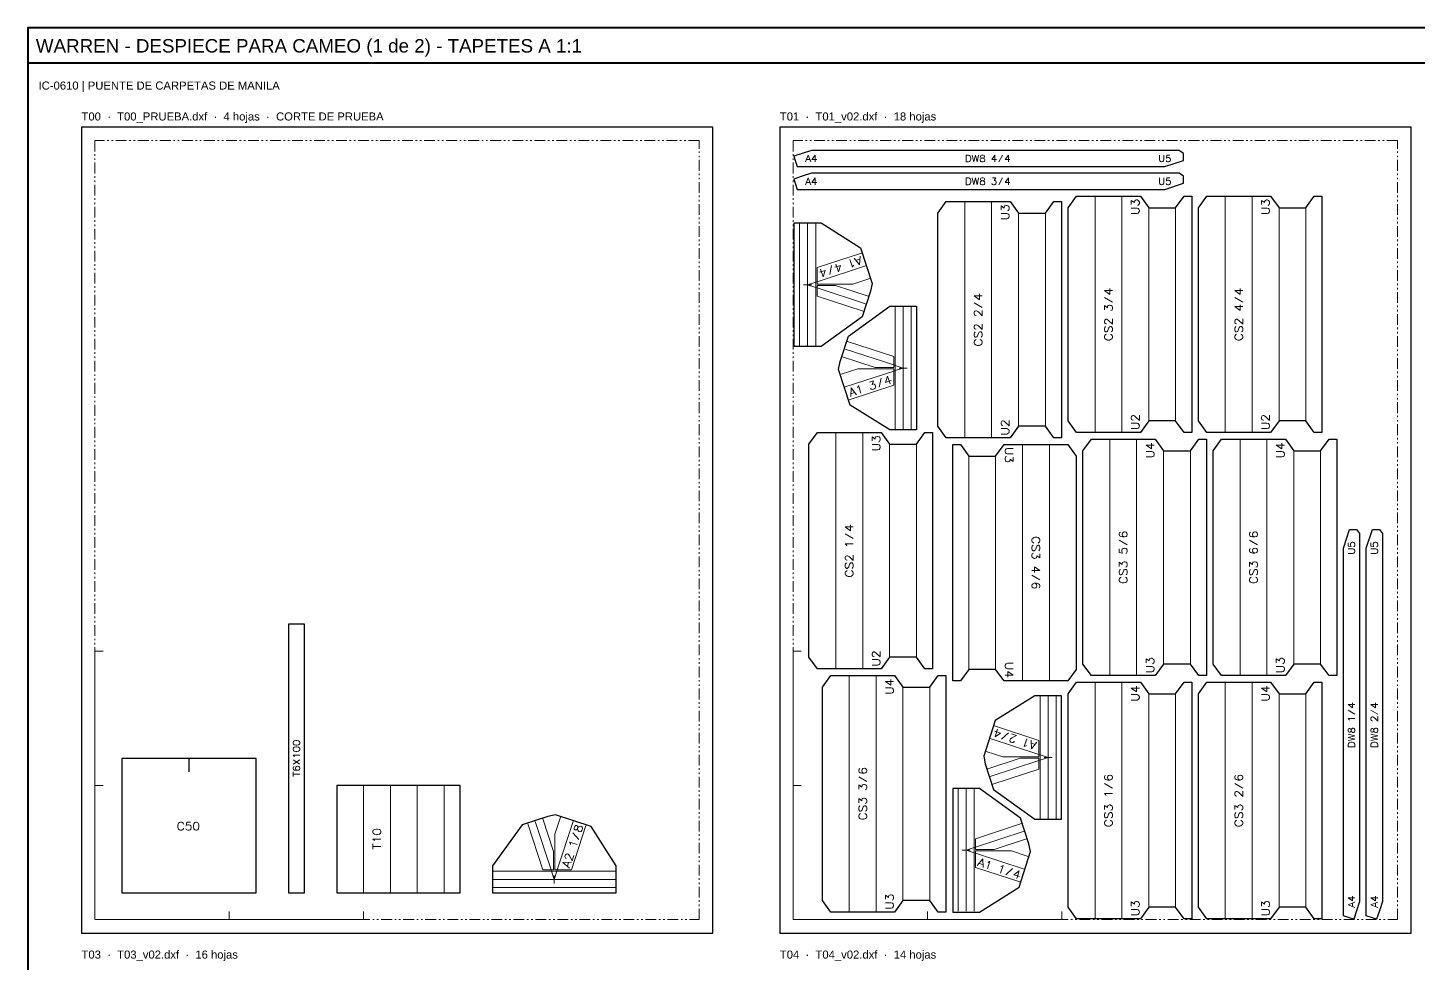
# Model space of a CAD drawing. Header units: millimetres. Extents: x 10 to 1179, y 10 to 831.
# Drawn here: x 10 to 528, y 483 to 831 of the extents above; entities that cross this region are included whole.
import ezdxf

# ---------------------------------------------------------------- set-up
doc = ezdxf.new("R2010")
doc.units = ezdxf.units.MM
doc.linetypes.add('LT_ZONA_UTIL', pattern=[8.2, 4, -1, 0.6, -1, 0.6, -1])
for name, color, linetype, lineweight in [('C_CORTE', 1, 'CONTINUOUS', 25), ('C_EJE', 4, 'CONTINUOUS', 13), ('C_PLIEGUE', 3, 'CONTINUOUS', 15), ('C_RANURA', 6, 'CONTINUOUS', 30), ('C_ROTULO', 5, 'CONTINUOUS', 13), ('MARCO', 7, 'CONTINUOUS', 40), ('MARCO_HOJA', 8, 'CONTINUOUS', 25), ('TEXTO', 7, 'CONTINUOUS', 18), ('ZONA_UTIL', 5, 'LT_ZONA_UTIL', 18)]:
    doc.layers.add(name, color=color, linetype=linetype, lineweight=lineweight)
doc.styles.add('PLANO', font='arial.ttf')

msp = doc.modelspace()

# ---------------------------------------------------------------- linework, layer by layer
at = {"layer": 'C_CORTE'}
for points in [[(296.46, 779.35), (433.28, 779.35), (440.27, 781.63), (440.27, 781.63), (440.27, 783.2), (440.27, 784.22), (440.27, 784.22), (438.71, 785.35), (301.79, 785.35), (298.33, 784.22), (298.33, 784.22), (295.2, 783.2), (295.2, 783.2), (295.71, 781.63)], [(296.46, 770.85), (433.28, 770.85), (440.27, 773.13), (440.27, 773.13), (440.27, 774.7), (440.27, 775.72), (440.27, 775.72), (438.71, 776.85), (301.79, 776.85), (298.33, 775.72), (298.33, 775.72), (295.2, 774.7), (295.2, 774.7), (295.71, 773.13)], [(348.85, 682.67), (348.85, 762.03), (351.98, 766.35), (351.98, 766.35), (358.85, 766.35), (368.85, 766.35), (375.72, 766.35), (375.72, 766.35), (378.85, 762.03), (378.85, 762.03), (388.85, 762.03), (388.85, 762.03), (391.98, 766.35), (391.98, 766.35), (394.85, 766.35), (394.85, 678.35), (391.98, 678.35), (391.98, 678.35), (388.85, 682.67), (388.85, 682.67), (378.85, 682.67), (378.85, 682.67), (375.72, 678.35), (375.72, 678.35), (368.85, 678.35), (358.85, 678.35), (351.98, 678.35), (351.98, 678.35)], [(397.35, 684.67), (397.35, 764.03), (400.48, 768.35), (400.48, 768.35), (407.35, 768.35), (417.35, 768.35), (424.22, 768.35), (424.22, 768.35), (427.35, 764.03), (427.35, 764.03), (437.35, 764.03), (437.35, 764.03), (440.48, 768.35), (440.48, 768.35), (443.35, 768.35), (443.35, 680.35), (440.48, 680.35), (440.48, 680.35), (437.35, 684.67), (437.35, 684.67), (427.35, 684.67), (427.35, 684.67), (424.22, 680.35), (424.22, 680.35), (417.35, 680.35), (407.35, 680.35), (400.48, 680.35), (400.48, 680.35)], [(445.85, 684.67), (445.85, 764.03), (448.98, 768.35), (448.98, 768.35), (455.85, 768.35), (465.85, 768.35), (472.72, 768.35), (472.72, 768.35), (475.85, 764.03), (475.85, 764.03), (485.85, 764.03), (485.85, 764.03), (488.98, 768.35), (488.98, 768.35), (491.85, 768.35), (491.85, 680.35), (488.98, 680.35), (488.98, 680.35), (485.85, 684.67), (485.85, 684.67), (475.85, 684.67), (475.85, 684.67), (472.72, 680.35), (472.72, 680.35), (465.85, 680.35), (455.85, 680.35), (448.98, 680.35), (448.98, 680.35)], [(295.35, 712.35), (295.35, 758.35), (305.35, 758.35), (320.05, 749.15), (324.35, 735.85), (323.75, 732.95), (320.65, 723.45), (305.35, 712.35)], [(340.89, 727.35), (340.89, 681.35), (330.89, 681.35), (316.19, 690.55), (311.89, 703.85), (312.49, 706.75), (315.59, 716.25), (330.89, 727.35)], [(300.85, 596.67), (300.85, 676.03), (303.98, 680.35), (303.98, 680.35), (310.85, 680.35), (320.85, 680.35), (327.72, 680.35), (327.72, 680.35), (330.85, 676.03), (330.85, 676.03), (340.85, 676.03), (340.85, 676.03), (343.98, 680.35), (343.98, 680.35), (346.85, 680.35), (346.85, 592.35), (343.98, 592.35), (343.98, 592.35), (340.85, 596.67), (340.85, 596.67), (330.85, 596.67), (330.85, 596.67), (327.72, 592.35), (327.72, 592.35), (320.85, 592.35), (310.85, 592.35), (303.98, 592.35), (303.98, 592.35)], [(400.35, 671.53), (400.35, 592.17), (397.22, 587.85), (397.22, 587.85), (390.35, 587.85), (380.35, 587.85), (373.48, 587.85), (373.48, 587.85), (370.35, 592.17), (370.35, 592.17), (360.35, 592.17), (360.35, 592.17), (357.22, 587.85), (357.22, 587.85), (354.35, 587.85), (354.35, 675.85), (357.22, 675.85), (357.22, 675.85), (360.35, 671.53), (360.35, 671.53), (370.35, 671.53), (370.35, 671.53), (373.48, 675.85), (373.48, 675.85), (380.35, 675.85), (390.35, 675.85), (397.22, 675.85), (397.22, 675.85)], [(402.85, 594.17), (402.85, 673.53), (405.98, 677.85), (405.98, 677.85), (412.85, 677.85), (422.85, 677.85), (429.72, 677.85), (429.72, 677.85), (432.85, 673.53), (432.85, 673.53), (442.85, 673.53), (442.85, 673.53), (445.98, 677.85), (445.98, 677.85), (448.85, 677.85), (448.85, 589.85), (445.98, 589.85), (445.98, 589.85), (442.85, 594.17), (442.85, 594.17), (432.85, 594.17), (432.85, 594.17), (429.72, 589.85), (429.72, 589.85), (422.85, 589.85), (412.85, 589.85), (405.98, 589.85), (405.98, 589.85)], [(451.35, 594.17), (451.35, 673.53), (454.48, 677.85), (454.48, 677.85), (461.35, 677.85), (471.35, 677.85), (478.22, 677.85), (478.22, 677.85), (481.35, 673.53), (481.35, 673.53), (491.35, 673.53), (491.35, 673.53), (494.48, 677.85), (494.48, 677.85), (497.35, 677.85), (497.35, 589.85), (494.48, 589.85), (494.48, 589.85), (491.35, 594.17), (491.35, 594.17), (481.35, 594.17), (481.35, 594.17), (478.22, 589.85), (478.22, 589.85), (471.35, 589.85), (461.35, 589.85), (454.48, 589.85), (454.48, 589.85)], [(499.85, 500.46), (499.85, 637.28), (502.13, 644.27), (502.13, 644.27), (503.7, 644.27), (504.72, 644.27), (504.72, 644.27), (505.85, 642.71), (505.85, 505.79), (504.72, 502.33), (504.72, 502.33), (503.7, 499.2), (503.7, 499.2), (502.13, 499.71)], [(508.35, 500.46), (508.35, 637.28), (510.63, 644.27), (510.63, 644.27), (512.2, 644.27), (513.22, 644.27), (513.22, 644.27), (514.35, 642.71), (514.35, 505.79), (513.22, 502.33), (513.22, 502.33), (512.2, 499.2), (512.2, 499.2), (510.63, 499.71)], [(113, 509), (113, 609), (107, 609), (107, 509)], [(305.85, 506.17), (305.85, 585.53), (308.98, 589.85), (308.98, 589.85), (315.85, 589.85), (325.85, 589.85), (332.72, 589.85), (332.72, 589.85), (335.85, 585.53), (335.85, 585.53), (345.85, 585.53), (345.85, 585.53), (348.98, 589.85), (348.98, 589.85), (351.85, 589.85), (351.85, 501.85), (348.98, 501.85), (348.98, 501.85), (345.85, 506.17), (345.85, 506.17), (335.85, 506.17), (335.85, 506.17), (332.72, 501.85), (332.72, 501.85), (325.85, 501.85), (315.85, 501.85), (308.98, 501.85), (308.98, 501.85)], [(397.35, 503.67), (397.35, 583.03), (400.48, 587.35), (400.48, 587.35), (407.35, 587.35), (417.35, 587.35), (424.22, 587.35), (424.22, 587.35), (427.35, 583.03), (427.35, 583.03), (437.35, 583.03), (437.35, 583.03), (440.48, 587.35), (440.48, 587.35), (443.35, 587.35), (443.35, 499.35), (440.48, 499.35), (440.48, 499.35), (437.35, 503.67), (437.35, 503.67), (427.35, 503.67), (427.35, 503.67), (424.22, 499.35), (424.22, 499.35), (417.35, 499.35), (407.35, 499.35), (400.48, 499.35), (400.48, 499.35)], [(445.85, 503.67), (445.85, 583.03), (448.98, 587.35), (448.98, 587.35), (455.85, 587.35), (465.85, 587.35), (472.72, 587.35), (472.72, 587.35), (475.85, 583.03), (475.85, 583.03), (485.85, 583.03), (485.85, 583.03), (488.98, 587.35), (488.98, 587.35), (491.85, 587.35), (491.85, 499.35), (488.98, 499.35), (488.98, 499.35), (485.85, 503.67), (485.85, 503.67), (475.85, 503.67), (475.85, 503.67), (472.72, 499.35), (472.72, 499.35), (465.85, 499.35), (455.85, 499.35), (448.98, 499.35), (448.98, 499.35)], [(394.89, 536.35), (394.89, 582.35), (384.89, 582.35), (370.19, 573.15), (365.89, 559.85), (366.49, 556.95), (369.59, 547.45), (384.89, 536.35)], [(95, 509), (95, 559), (45, 559), (45, 509)], [(171, 509), (171, 549), (125, 549), (125, 509)], [(354.35, 547.85), (354.35, 501.85), (364.35, 501.85), (379.05, 511.05), (383.35, 524.35), (382.75, 527.25), (379.65, 536.75), (364.35, 547.85)], [(183, 509), (229, 509), (229, 519), (219.8, 533.7), (206.5, 538), (203.6, 537.4), (194.1, 534.3), (183, 519)]]:
    msp.add_lwpolyline(points, close=True, dxfattribs=at)
at = {"layer": 'C_EJE'}
for points in [[(297.35, 712.65), (297.35, 758.05)], [(300.35, 735.35), (300.35, 736.85), (300.35, 758.05)], [(303.35, 758.05), (303.35, 736.33)], [(320.38, 747.15), (303.85, 741.75), (303.85, 736.49)], [(303.85, 736.49), (321.92, 742.39)], [(298.85, 735.35), (300.35, 735.35)], [(300.35, 735.35), (303.35, 736.33)], [(300.35, 712.65), (300.35, 733.85), (300.35, 735.35)], [(303.35, 734.37), (300.35, 735.35)], [(300.35, 735.35), (301.85, 735.35)], [(303.35, 736.33), (303.85, 736.49)], [(303.35, 736.33), (303.35, 734.37)], [(303.85, 736.49), (303.85, 735.6), (317.23, 735.6), (323.46, 737.63)], [(322.85, 731.16), (310.78, 735.1), (303.85, 735.1), (303.85, 734.21)], [(303.35, 734.37), (303.35, 712.65)], [(303.85, 734.21), (303.35, 734.37)], [(303.85, 734.21), (303.85, 731.05), (320.99, 725.46)], [(321.92, 728.31), (303.85, 734.21)], [(332.89, 705.33), (332.89, 727.05)], [(335.89, 727.05), (335.89, 705.85), (335.89, 704.35)], [(338.89, 727.05), (338.89, 681.65)], [(314.32, 711.39), (332.39, 705.49)], [(332.39, 705.49), (332.39, 708.65), (315.25, 714.24)], [(332.39, 703.21), (332.39, 704.1), (319.01, 704.1), (312.79, 702.07)], [(313.39, 708.54), (325.46, 704.6), (332.39, 704.6), (332.39, 705.49)], [(332.39, 705.49), (332.89, 705.33)], [(332.89, 703.37), (332.89, 705.33)], [(332.89, 705.33), (335.89, 704.35)], [(335.89, 704.35), (332.89, 703.37)], [(335.89, 704.35), (334.39, 704.35)], [(337.39, 704.35), (335.89, 704.35)], [(335.89, 704.35), (335.89, 702.85), (335.89, 681.65)], [(332.39, 703.21), (314.32, 697.31)], [(315.86, 692.55), (332.39, 697.95), (332.39, 703.21)], [(332.89, 703.37), (332.39, 703.21)], [(332.89, 681.65), (332.89, 703.37)], [(386.89, 582.05), (386.89, 560.33)], [(389.89, 559.35), (389.89, 560.85), (389.89, 582.05)], [(392.89, 536.65), (392.89, 582.05)], [(369.86, 571.15), (386.39, 565.75), (386.39, 560.49)], [(386.39, 560.49), (368.32, 566.39)], [(386.39, 560.49), (386.39, 559.6), (373.01, 559.6), (366.79, 561.63)], [(367.39, 555.16), (379.46, 559.1), (386.39, 559.1), (386.39, 558.21)], [(386.89, 560.33), (386.39, 560.49)], [(386.89, 560.33), (386.89, 558.37)], [(389.89, 559.35), (386.89, 560.33)], [(386.89, 558.37), (389.89, 559.35)], [(389.89, 559.35), (388.39, 559.35)], [(389.89, 536.65), (389.89, 557.85), (389.89, 559.35)], [(391.39, 559.35), (389.89, 559.35)], [(368.32, 552.31), (386.39, 558.21)], [(386.39, 558.21), (386.39, 555.05), (369.25, 549.46)], [(386.39, 558.21), (386.89, 558.37)], [(386.89, 558.37), (386.89, 536.65)], [(356.35, 547.55), (356.35, 502.15)], [(359.35, 547.55), (359.35, 526.35), (359.35, 524.85)], [(362.35, 525.83), (362.35, 547.55)], [(204.86, 517.5), (201.7, 517.5), (196.11, 534.64)], [(198.96, 535.57), (204.86, 517.5)], [(201.81, 536.5), (205.75, 524.43), (205.75, 517.5), (204.86, 517.5)], [(207.14, 517.5), (206.25, 517.5), (206.25, 530.88), (208.28, 537.11)], [(207.14, 517.5), (213.04, 535.57)], [(217.8, 534.03), (212.4, 517.5), (207.14, 517.5)], [(362.85, 525.99), (362.85, 529.15), (379.99, 534.74)], [(380.92, 531.89), (362.85, 525.99)], [(381.85, 529.04), (369.78, 525.1), (362.85, 525.1), (362.85, 525.99)], [(357.85, 524.85), (359.35, 524.85)], [(362.35, 525.83), (359.35, 524.85)], [(359.35, 524.85), (359.35, 523.35), (359.35, 502.15)], [(359.35, 524.85), (362.35, 523.87)], [(359.35, 524.85), (360.85, 524.85)], [(362.85, 525.99), (362.35, 525.83)], [(362.35, 523.87), (362.35, 525.83)], [(362.35, 502.15), (362.35, 523.87)], [(362.35, 523.87), (362.85, 523.71)], [(362.85, 523.71), (362.85, 524.6), (376.23, 524.6), (382.46, 522.57)], [(379.38, 513.05), (362.85, 518.45), (362.85, 523.71)], [(362.85, 523.71), (380.92, 517.81)], [(205.02, 517), (183.3, 517)], [(183.3, 514), (204.5, 514), (206, 514)], [(204.86, 517.5), (205.02, 517)], [(206.98, 517), (205.02, 517)], [(205.02, 517), (206, 514)], [(206, 514), (206.98, 517)], [(206, 514), (206, 515.5)], [(206, 512.5), (206, 514)], [(206, 514), (207.5, 514), (228.7, 514)], [(206.98, 517), (207.14, 517.5)], [(228.7, 517), (206.98, 517)], [(183.3, 511), (228.7, 511)]]:
    msp.add_lwpolyline(points, dxfattribs=at)
at = {"layer": 'C_PLIEGUE'}
for points in [[(358.85, 678.35), (358.85, 766.35)], [(368.85, 678.35), (368.85, 766.35)], [(407.35, 680.35), (407.35, 768.35)], [(417.35, 680.35), (417.35, 768.35)], [(455.85, 680.35), (455.85, 768.35)], [(465.85, 680.35), (465.85, 768.35)], [(378.85, 682.67), (378.85, 762.03)], [(388.85, 682.67), (388.85, 762.03)], [(427.35, 684.67), (427.35, 764.03)], [(437.35, 684.67), (437.35, 764.03)], [(475.85, 684.67), (475.85, 764.03)], [(485.85, 684.67), (485.85, 764.03)], [(310.85, 592.35), (310.85, 680.35)], [(320.85, 592.35), (320.85, 680.35)], [(330.85, 596.67), (330.85, 676.03)], [(340.85, 596.67), (340.85, 676.03)], [(380.35, 675.85), (380.35, 587.85)], [(390.35, 675.85), (390.35, 587.85)], [(412.85, 589.85), (412.85, 677.85)], [(422.85, 589.85), (422.85, 677.85)], [(432.85, 594.17), (432.85, 673.53)], [(442.85, 594.17), (442.85, 673.53)], [(461.35, 589.85), (461.35, 677.85)], [(471.35, 589.85), (471.35, 677.85)], [(481.35, 594.17), (481.35, 673.53)], [(491.35, 594.17), (491.35, 673.53)], [(360.35, 671.53), (360.35, 592.17)], [(370.35, 671.53), (370.35, 592.17)], [(315.85, 501.85), (315.85, 589.85)], [(325.85, 501.85), (325.85, 589.85)], [(335.85, 506.17), (335.85, 585.53)], [(345.85, 506.17), (345.85, 585.53)], [(407.35, 499.35), (407.35, 587.35)], [(417.35, 499.35), (417.35, 587.35)], [(455.85, 499.35), (455.85, 587.35)], [(465.85, 499.35), (465.85, 587.35)], [(427.35, 503.67), (427.35, 583.03)], [(437.35, 503.67), (437.35, 583.03)], [(475.85, 503.67), (475.85, 583.03)], [(485.85, 503.67), (485.85, 583.03)], [(135, 509), (135, 549)], [(145, 509), (145, 549)], [(155, 509), (155, 549)], [(165, 509), (165, 549)]]:
    msp.add_lwpolyline(points, dxfattribs=at)
at = {"layer": 'C_RANURA'}
msp.add_lwpolyline([(70, 559), (70, 554)], dxfattribs=at)
at = {"layer": 'C_ROTULO'}
for points in [[(300.53, 783.6), (299.58, 781.1)], [(299.94, 781.93), (301.13, 781.93)], [(300.53, 783.6), (301.49, 781.1)], [(303.15, 783.6), (301.96, 781.93), (303.75, 781.93)], [(303.15, 783.6), (303.15, 781.1)], [(359.38, 783.6), (359.38, 781.1)], [(359.38, 783.6), (360.21, 783.6), (360.57, 783.48), (360.81, 783.24), (360.93, 783), (361.05, 782.65), (361.05, 782.05), (360.93, 781.7), (360.81, 781.46), (360.57, 781.22), (360.21, 781.1), (359.38, 781.1)], [(361.64, 783.6), (362.24, 781.1)], [(362.83, 783.6), (362.24, 781.1)], [(362.83, 783.6), (363.43, 781.1)], [(364.02, 783.6), (363.43, 781.1)], [(365.21, 783.6), (364.86, 783.48), (364.74, 783.24), (364.74, 783), (364.86, 782.77), (365.09, 782.65), (365.57, 782.53), (365.93, 782.41), (366.17, 782.17), (366.29, 781.93), (366.29, 781.58), (366.17, 781.34), (366.05, 781.22), (365.69, 781.1), (365.21, 781.1), (364.86, 781.22), (364.74, 781.34), (364.62, 781.58), (364.62, 781.93), (364.74, 782.17), (364.98, 782.41), (365.33, 782.53), (365.81, 782.65), (366.05, 782.77), (366.17, 783), (366.17, 783.24), (366.05, 783.48), (365.69, 783.6), (365.21, 783.6)], [(370.09, 783.6), (368.9, 781.93), (370.69, 781.93)], [(370.09, 783.6), (370.09, 781.1)], [(372.95, 783.6), (371.52, 781.1)], [(375.09, 783.6), (373.9, 781.93), (375.69, 781.93)], [(375.09, 783.6), (375.09, 781.1)], [(431.32, 783.6), (431.32, 781.81), (431.44, 781.46), (431.68, 781.22), (432.04, 781.1), (432.28, 781.1), (432.63, 781.22), (432.87, 781.46), (432.99, 781.81), (432.99, 783.6)], [(435.25, 783.6), (434.06, 783.6), (433.94, 782.53), (434.06, 782.65), (434.42, 782.77), (434.78, 782.77), (435.13, 782.65), (435.37, 782.41), (435.49, 782.05), (435.49, 781.81), (435.37, 781.46), (435.13, 781.22), (434.78, 781.1), (434.42, 781.1), (434.06, 781.22), (433.94, 781.34), (433.82, 781.58)], [(300.53, 775.1), (299.58, 772.6)], [(299.94, 773.43), (301.13, 773.43)], [(300.53, 775.1), (301.49, 772.6)], [(303.15, 775.1), (301.96, 773.43), (303.75, 773.43)], [(303.15, 775.1), (303.15, 772.6)], [(359.38, 775.1), (359.38, 772.6)], [(359.38, 775.1), (360.21, 775.1), (360.57, 774.98), (360.81, 774.74), (360.93, 774.5), (361.05, 774.15), (361.05, 773.55), (360.93, 773.2), (360.81, 772.96), (360.57, 772.72), (360.21, 772.6), (359.38, 772.6)], [(361.64, 775.1), (362.24, 772.6)], [(362.83, 775.1), (362.24, 772.6)], [(362.83, 775.1), (363.43, 772.6)], [(364.02, 775.1), (363.43, 772.6)], [(365.21, 775.1), (364.86, 774.98), (364.74, 774.74), (364.74, 774.5), (364.86, 774.27), (365.09, 774.15), (365.57, 774.03), (365.93, 773.91), (366.17, 773.67), (366.29, 773.43), (366.29, 773.08), (366.17, 772.84), (366.05, 772.72), (365.69, 772.6), (365.21, 772.6), (364.86, 772.72), (364.74, 772.84), (364.62, 773.08), (364.62, 773.43), (364.74, 773.67), (364.98, 773.91), (365.33, 774.03), (365.81, 774.15), (366.05, 774.27), (366.17, 774.5), (366.17, 774.74), (366.05, 774.98), (365.69, 775.1), (365.21, 775.1)], [(369.14, 775.1), (370.45, 775.1), (369.74, 774.15), (370.09, 774.15), (370.33, 774.03), (370.45, 773.91), (370.57, 773.55), (370.57, 773.31), (370.45, 772.96), (370.21, 772.72), (369.86, 772.6), (369.5, 772.6), (369.14, 772.72), (369.02, 772.84), (368.9, 773.08)], [(372.95, 775.1), (371.52, 772.6)], [(375.09, 775.1), (373.9, 773.43), (375.69, 773.43)], [(375.09, 775.1), (375.09, 772.6)], [(431.32, 775.1), (431.32, 773.31), (431.44, 772.96), (431.68, 772.72), (432.04, 772.6), (432.28, 772.6), (432.63, 772.72), (432.87, 772.96), (432.99, 773.31), (432.99, 775.1)], [(435.25, 775.1), (434.06, 775.1), (433.94, 774.03), (434.06, 774.15), (434.42, 774.27), (434.78, 774.27), (435.13, 774.15), (435.37, 773.91), (435.49, 773.55), (435.49, 773.31), (435.37, 772.96), (435.13, 772.72), (434.78, 772.6), (434.42, 772.6), (434.06, 772.72), (433.94, 772.84), (433.82, 773.08)], [(420.85, 765.19), (420.85, 766.77), (421.99, 765.91), (421.99, 766.34), (422.14, 766.62), (422.28, 766.77), (422.71, 766.91), (422.99, 766.91), (423.42, 766.77), (423.71, 766.48), (423.85, 766.05), (423.85, 765.62), (423.71, 765.19), (423.56, 765.05), (423.28, 764.91)], [(469.35, 765.19), (469.35, 766.77), (470.49, 765.91), (470.49, 766.34), (470.64, 766.62), (470.78, 766.77), (471.21, 766.91), (471.49, 766.91), (471.92, 766.77), (472.21, 766.48), (472.35, 766.05), (472.35, 765.62), (472.21, 765.19), (472.06, 765.05), (471.78, 764.91)], [(372.35, 763.19), (372.35, 764.77), (373.49, 763.91), (373.49, 764.34), (373.64, 764.62), (373.78, 764.77), (374.21, 764.91), (374.49, 764.91), (374.92, 764.77), (375.21, 764.48), (375.35, 764.05), (375.35, 763.62), (375.21, 763.19), (375.06, 763.05), (374.78, 762.91)], [(372.35, 759.91), (374.49, 759.91), (374.92, 760.05), (375.21, 760.34), (375.35, 760.77), (375.35, 761.05), (375.21, 761.48), (374.92, 761.77), (374.49, 761.91), (372.35, 761.91)], [(420.85, 761.91), (422.99, 761.91), (423.42, 762.05), (423.71, 762.34), (423.85, 762.77), (423.85, 763.05), (423.71, 763.48), (423.42, 763.77), (422.99, 763.91), (420.85, 763.91)], [(469.35, 761.91), (471.49, 761.91), (471.92, 762.05), (472.21, 762.34), (472.35, 762.77), (472.35, 763.05), (472.21, 763.48), (471.92, 763.77), (471.49, 763.91), (469.35, 763.91)], [(319.7, 742.77), (319.86, 745.98)], [(306.12, 738.34), (306.86, 740.69), (304.82, 740.02)], [(306.12, 738.34), (305.19, 741.19)], [(308.57, 739.14), (309.26, 742.52)], [(311.83, 740.2), (312.56, 742.55), (310.53, 741.88)], [(311.83, 740.2), (310.89, 743.05)], [(317.49, 742.65), (317.26, 742.43), (316.99, 741.89), (316.06, 744.74)], [(319.7, 742.77), (317.68, 745.27)], [(319.76, 744.9), (318.4, 744.45)], [(362.35, 731.21), (364.35, 729.78), (364.35, 731.92)], [(362.35, 731.21), (365.35, 731.21)], [(410.85, 733.21), (412.85, 731.78), (412.85, 733.92)], [(410.85, 733.21), (413.85, 733.21)], [(410.85, 730.64), (413.85, 728.92)], [(459.35, 733.21), (461.35, 731.78), (461.35, 733.92)], [(459.35, 733.21), (462.35, 733.21)], [(459.35, 730.64), (462.35, 728.92)], [(362.35, 728.64), (365.35, 726.92)], [(363.06, 723.92), (362.92, 723.92), (362.64, 724.06), (362.49, 724.21), (362.35, 724.49), (362.35, 725.06), (362.49, 725.35), (362.64, 725.49), (362.92, 725.64), (363.21, 725.64), (363.49, 725.49), (363.92, 725.21), (365.35, 723.78), (365.35, 725.78)], [(410.85, 726.06), (410.85, 727.64), (411.99, 726.78), (411.99, 727.21), (412.14, 727.49), (412.28, 727.64), (412.71, 727.78), (412.99, 727.78), (413.42, 727.64), (413.71, 727.35), (413.85, 726.92), (413.85, 726.49), (413.71, 726.06), (413.56, 725.92), (413.28, 725.78)], [(459.35, 727.21), (461.35, 725.78), (461.35, 727.92)], [(459.35, 727.21), (462.35, 727.21)], [(363.06, 718.78), (362.92, 718.78), (362.64, 718.92), (362.49, 719.06), (362.35, 719.35), (362.35, 719.92), (362.49, 720.21), (362.64, 720.35), (362.92, 720.49), (363.21, 720.49), (363.49, 720.35), (363.92, 720.06), (365.35, 718.64), (365.35, 720.64)], [(411.56, 720.78), (411.42, 720.78), (411.14, 720.92), (410.99, 721.06), (410.85, 721.35), (410.85, 721.92), (410.99, 722.21), (411.14, 722.35), (411.42, 722.49), (411.71, 722.49), (411.99, 722.35), (412.42, 722.06), (413.85, 720.64), (413.85, 722.64)], [(411.28, 719.78), (410.99, 719.49), (410.85, 719.06), (410.85, 718.49), (410.99, 718.06), (411.28, 717.78), (411.56, 717.78), (411.85, 717.92), (411.99, 718.06), (412.14, 718.35), (412.42, 719.21), (412.56, 719.49), (412.71, 719.64), (412.99, 719.78), (413.42, 719.78), (413.71, 719.49), (413.85, 719.06), (413.85, 718.49), (413.71, 718.06), (413.42, 717.78)], [(460.06, 720.78), (459.92, 720.78), (459.64, 720.92), (459.49, 721.06), (459.35, 721.35), (459.35, 721.92), (459.49, 722.21), (459.64, 722.35), (459.92, 722.49), (460.21, 722.49), (460.49, 722.35), (460.92, 722.06), (462.35, 720.64), (462.35, 722.64)], [(459.78, 719.78), (459.49, 719.49), (459.35, 719.06), (459.35, 718.49), (459.49, 718.06), (459.78, 717.78), (460.06, 717.78), (460.35, 717.92), (460.49, 718.06), (460.64, 718.35), (460.92, 719.21), (461.06, 719.49), (461.21, 719.64), (461.49, 719.78), (461.92, 719.78), (462.21, 719.49), (462.35, 719.06), (462.35, 718.49), (462.21, 718.06), (461.92, 717.78)], [(362.78, 717.78), (362.49, 717.49), (362.35, 717.06), (362.35, 716.49), (362.49, 716.06), (362.78, 715.78), (363.06, 715.78), (363.35, 715.92), (363.49, 716.06), (363.64, 716.35), (363.92, 717.21), (364.06, 717.49), (364.21, 717.64), (364.49, 717.78), (364.92, 717.78), (365.21, 717.49), (365.35, 717.06), (365.35, 716.49), (365.21, 716.06), (364.92, 715.78)], [(363.06, 714.92), (362.78, 714.78), (362.49, 714.49), (362.35, 714.21), (362.35, 713.64), (362.49, 713.35), (362.78, 713.06), (363.06, 712.92), (363.49, 712.78), (364.21, 712.78), (364.64, 712.92), (364.92, 713.06), (365.21, 713.35), (365.35, 713.64), (365.35, 714.21), (365.21, 714.49), (364.92, 714.78), (364.64, 714.92)], [(411.56, 716.92), (411.28, 716.78), (410.99, 716.49), (410.85, 716.21), (410.85, 715.64), (410.99, 715.35), (411.28, 715.06), (411.56, 714.92), (411.99, 714.78), (412.71, 714.78), (413.14, 714.92), (413.42, 715.06), (413.71, 715.35), (413.85, 715.64), (413.85, 716.21), (413.71, 716.49), (413.42, 716.78), (413.14, 716.92)], [(460.06, 716.92), (459.78, 716.78), (459.49, 716.49), (459.35, 716.21), (459.35, 715.64), (459.49, 715.35), (459.78, 715.06), (460.06, 714.92), (460.49, 714.78), (461.21, 714.78), (461.64, 714.92), (461.92, 715.06), (462.21, 715.35), (462.35, 715.64), (462.35, 716.21), (462.21, 716.49), (461.92, 716.78), (461.64, 716.92)], [(323.33, 699.14), (324.83, 699.63), (324.37, 698.28), (324.77, 698.41), (325.09, 698.36), (325.27, 698.27), (325.54, 697.91), (325.63, 697.64), (325.62, 697.19), (325.44, 696.83), (325.08, 696.56), (324.67, 696.42), (324.22, 696.43), (324.04, 696.52), (323.81, 696.75)], [(327.68, 700.56), (326.98, 697.18)], [(330.12, 701.36), (329.39, 699.01), (331.42, 699.68)], [(330.12, 701.36), (331.05, 698.51)], [(316.54, 696.93), (316.39, 693.72)], [(316.48, 694.8), (317.84, 695.25)], [(316.54, 696.93), (318.56, 694.43)], [(318.76, 697.05), (318.98, 697.27), (319.26, 697.81), (320.19, 694.96)], [(373.06, 682.93), (372.92, 682.93), (372.64, 683.08), (372.49, 683.22), (372.35, 683.51), (372.35, 684.08), (372.49, 684.36), (372.64, 684.51), (372.92, 684.65), (373.21, 684.65), (373.49, 684.51), (373.92, 684.22), (375.35, 682.79), (375.35, 684.79)], [(421.56, 684.93), (421.42, 684.93), (421.14, 685.08), (420.99, 685.22), (420.85, 685.51), (420.85, 686.08), (420.99, 686.36), (421.14, 686.51), (421.42, 686.65), (421.71, 686.65), (421.99, 686.51), (422.42, 686.22), (423.85, 684.79), (423.85, 686.79)], [(420.85, 681.79), (422.99, 681.79), (423.42, 681.93), (423.71, 682.22), (423.85, 682.65), (423.85, 682.93), (423.71, 683.36), (423.42, 683.65), (422.99, 683.79), (420.85, 683.79)], [(470.06, 684.93), (469.92, 684.93), (469.64, 685.08), (469.49, 685.22), (469.35, 685.51), (469.35, 686.08), (469.49, 686.36), (469.64, 686.51), (469.92, 686.65), (470.21, 686.65), (470.49, 686.51), (470.92, 686.22), (472.35, 684.79), (472.35, 686.79)], [(469.35, 681.79), (471.49, 681.79), (471.92, 681.93), (472.21, 682.22), (472.35, 682.65), (472.35, 682.93), (472.21, 683.36), (471.92, 683.65), (471.49, 683.79), (469.35, 683.79)], [(324.35, 677.19), (324.35, 678.77), (325.49, 677.91), (325.49, 678.34), (325.64, 678.62), (325.78, 678.77), (326.21, 678.91), (326.49, 678.91), (326.92, 678.77), (327.21, 678.48), (327.35, 678.05), (327.35, 677.62), (327.21, 677.19), (327.06, 677.05), (326.78, 676.91)], [(372.35, 679.79), (374.49, 679.79), (374.92, 679.93), (375.21, 680.22), (375.35, 680.65), (375.35, 680.93), (375.21, 681.36), (374.92, 681.65), (374.49, 681.79), (372.35, 681.79)], [(324.35, 673.91), (326.49, 673.91), (326.92, 674.05), (327.21, 674.34), (327.35, 674.77), (327.35, 675.05), (327.21, 675.48), (326.92, 675.77), (326.49, 675.91), (324.35, 675.91)], [(376.85, 674.41), (374.71, 674.41), (374.28, 674.27), (373.99, 673.98), (373.85, 673.55), (373.85, 673.27), (373.99, 672.84), (374.28, 672.55), (374.71, 672.41), (376.85, 672.41)], [(426.35, 675.69), (428.35, 674.27), (428.35, 676.41)], [(426.35, 675.69), (429.35, 675.69)], [(426.35, 671.27), (428.49, 671.27), (428.92, 671.41), (429.21, 671.69), (429.35, 672.12), (429.35, 672.41), (429.21, 672.84), (428.92, 673.12), (428.49, 673.27), (426.35, 673.27)], [(474.85, 675.69), (476.85, 674.27), (476.85, 676.41)], [(474.85, 675.69), (477.85, 675.69)], [(474.85, 671.27), (476.99, 671.27), (477.42, 671.41), (477.71, 671.69), (477.85, 672.12), (477.85, 672.41), (477.71, 672.84), (477.42, 673.12), (476.99, 673.27), (474.85, 673.27)], [(376.85, 671.12), (376.85, 669.55), (375.71, 670.41), (375.71, 669.98), (375.56, 669.69), (375.42, 669.55), (374.99, 669.41), (374.71, 669.41), (374.28, 669.55), (373.99, 669.84), (373.85, 670.27), (373.85, 670.69), (373.99, 671.12), (374.14, 671.27), (374.42, 671.41)], [(314.35, 645.21), (316.35, 643.78), (316.35, 645.92)], [(314.35, 645.21), (317.35, 645.21)], [(314.35, 642.64), (317.35, 640.92)], [(416.78, 643.21), (416.49, 643.06), (416.35, 642.64), (416.35, 642.35), (416.49, 641.92), (416.92, 641.64), (417.64, 641.49), (418.35, 641.49), (418.92, 641.64), (419.21, 641.92), (419.35, 642.35), (419.35, 642.49), (419.21, 642.92), (418.92, 643.21), (418.49, 643.35), (418.35, 643.35), (417.92, 643.21), (417.64, 642.92), (417.49, 642.49), (417.49, 642.35), (417.64, 641.92), (417.92, 641.64), (418.35, 641.49)], [(465.28, 643.21), (464.99, 643.06), (464.85, 642.64), (464.85, 642.35), (464.99, 641.92), (465.42, 641.64), (466.14, 641.49), (466.85, 641.49), (467.42, 641.64), (467.71, 641.92), (467.85, 642.35), (467.85, 642.49), (467.71, 642.92), (467.42, 643.21), (466.99, 643.35), (466.85, 643.35), (466.42, 643.21), (466.14, 642.92), (465.99, 642.49), (465.99, 642.35), (466.14, 641.92), (466.42, 641.64), (466.85, 641.49)], [(314.92, 638.21), (314.78, 638.49), (314.35, 638.92), (317.35, 638.92)], [(386.14, 639.21), (386.42, 639.35), (386.71, 639.64), (386.85, 639.92), (386.85, 640.49), (386.71, 640.78), (386.42, 641.06), (386.14, 641.21), (385.71, 641.35), (384.99, 641.35), (384.56, 641.21), (384.28, 641.06), (383.99, 640.78), (383.85, 640.49), (383.85, 639.92), (383.99, 639.64), (384.28, 639.35), (384.56, 639.21)], [(386.42, 636.35), (386.71, 636.64), (386.85, 637.06), (386.85, 637.64), (386.71, 638.06), (386.42, 638.35), (386.14, 638.35), (385.85, 638.21), (385.71, 638.06), (385.56, 637.78), (385.28, 636.92), (385.14, 636.64), (384.99, 636.49), (384.71, 636.35), (384.28, 636.35), (383.99, 636.64), (383.85, 637.06), (383.85, 637.64), (383.99, 638.06), (384.28, 638.35)], [(416.35, 640.21), (419.35, 638.49)], [(416.35, 637.06), (416.35, 635.64), (417.64, 635.49), (417.49, 635.64), (417.35, 636.06), (417.35, 636.49), (417.49, 636.92), (417.78, 637.21), (418.21, 637.35), (418.49, 637.35), (418.92, 637.21), (419.21, 636.92), (419.35, 636.49), (419.35, 636.06), (419.21, 635.64), (419.06, 635.49), (418.78, 635.35)], [(464.85, 640.21), (467.85, 638.49)], [(465.28, 637.21), (464.99, 637.06), (464.85, 636.64), (464.85, 636.35), (464.99, 635.92), (465.42, 635.64), (466.14, 635.49), (466.85, 635.49), (467.42, 635.64), (467.71, 635.92), (467.85, 636.35), (467.85, 636.49), (467.71, 636.92), (467.42, 637.21), (466.99, 637.35), (466.85, 637.35), (466.42, 637.21), (466.14, 636.92), (465.99, 636.49), (465.99, 636.35), (466.14, 635.92), (466.42, 635.64), (466.85, 635.49)], [(501.6, 639.25), (501.6, 638.06), (502.67, 637.94), (502.55, 638.06), (502.43, 638.42), (502.43, 638.78), (502.55, 639.13), (502.79, 639.37), (503.15, 639.49), (503.39, 639.49), (503.74, 639.37), (503.98, 639.13), (504.1, 638.78), (504.1, 638.42), (503.98, 638.06), (503.86, 637.94), (503.62, 637.82)], [(501.6, 635.32), (503.39, 635.32), (503.74, 635.44), (503.98, 635.68), (504.1, 636.04), (504.1, 636.28), (503.98, 636.63), (503.74, 636.87), (503.39, 636.99), (501.6, 636.99)], [(510.1, 639.25), (510.1, 638.06), (511.17, 637.94), (511.05, 638.06), (510.93, 638.42), (510.93, 638.78), (511.05, 639.13), (511.29, 639.37), (511.65, 639.49), (511.89, 639.49), (512.24, 639.37), (512.48, 639.13), (512.6, 638.78), (512.6, 638.42), (512.48, 638.06), (512.36, 637.94), (512.12, 637.82)], [(510.1, 635.32), (511.89, 635.32), (512.24, 635.44), (512.48, 635.68), (512.6, 636.04), (512.6, 636.28), (512.48, 636.63), (512.24, 636.87), (511.89, 636.99), (510.1, 636.99)], [(315.06, 632.78), (314.92, 632.78), (314.64, 632.92), (314.49, 633.06), (314.35, 633.35), (314.35, 633.92), (314.49, 634.21), (314.64, 634.35), (314.92, 634.49), (315.21, 634.49), (315.49, 634.35), (315.92, 634.06), (317.35, 632.64), (317.35, 634.64)], [(314.78, 631.78), (314.49, 631.49), (314.35, 631.06), (314.35, 630.49), (314.49, 630.06), (314.78, 629.78), (315.06, 629.78), (315.35, 629.92), (315.49, 630.06), (315.64, 630.35), (315.92, 631.21), (316.06, 631.49), (316.21, 631.64), (316.49, 631.78), (316.92, 631.78), (317.21, 631.49), (317.35, 631.06), (317.35, 630.49), (317.21, 630.06), (316.92, 629.78)], [(386.85, 635.21), (386.85, 633.64), (385.71, 634.49), (385.71, 634.06), (385.56, 633.78), (385.42, 633.64), (384.99, 633.49), (384.71, 633.49), (384.28, 633.64), (383.99, 633.92), (383.85, 634.35), (383.85, 634.78), (383.99, 635.21), (384.14, 635.35), (384.42, 635.49)], [(416.35, 630.49), (416.35, 632.06), (417.49, 631.21), (417.49, 631.64), (417.64, 631.92), (417.78, 632.06), (418.21, 632.21), (418.49, 632.21), (418.92, 632.06), (419.21, 631.78), (419.35, 631.35), (419.35, 630.92), (419.21, 630.49), (419.06, 630.35), (418.78, 630.21)], [(464.85, 630.49), (464.85, 632.06), (465.99, 631.21), (465.99, 631.64), (466.14, 631.92), (466.28, 632.06), (466.71, 632.21), (466.99, 632.21), (467.42, 632.06), (467.71, 631.78), (467.85, 631.35), (467.85, 630.92), (467.71, 630.49), (467.56, 630.35), (467.28, 630.21)], [(315.06, 628.92), (314.78, 628.78), (314.49, 628.49), (314.35, 628.21), (314.35, 627.64), (314.49, 627.35), (314.78, 627.06), (315.06, 626.92), (315.49, 626.78), (316.21, 626.78), (316.64, 626.92), (316.92, 627.06), (317.21, 627.35), (317.35, 627.64), (317.35, 628.21), (317.21, 628.49), (316.92, 628.78), (316.64, 628.92)], [(386.85, 628.92), (383.85, 628.92)], [(386.85, 625.49), (383.85, 627.21)], [(386.85, 628.92), (384.85, 630.35), (384.85, 628.21)], [(416.78, 629.35), (416.49, 629.06), (416.35, 628.64), (416.35, 628.06), (416.49, 627.64), (416.78, 627.35), (417.06, 627.35), (417.35, 627.49), (417.49, 627.64), (417.64, 627.92), (417.92, 628.78), (418.06, 629.06), (418.21, 629.21), (418.49, 629.35), (418.92, 629.35), (419.21, 629.06), (419.35, 628.64), (419.35, 628.06), (419.21, 627.64), (418.92, 627.35)], [(417.06, 626.49), (416.78, 626.35), (416.49, 626.06), (416.35, 625.78), (416.35, 625.21), (416.49, 624.92), (416.78, 624.64), (417.06, 624.49), (417.49, 624.35), (418.21, 624.35), (418.64, 624.49), (418.92, 624.64), (419.21, 624.92), (419.35, 625.21), (419.35, 625.78), (419.21, 626.06), (418.92, 626.35), (418.64, 626.49)], [(465.28, 629.35), (464.99, 629.06), (464.85, 628.64), (464.85, 628.06), (464.99, 627.64), (465.28, 627.35), (465.56, 627.35), (465.85, 627.49), (465.99, 627.64), (466.14, 627.92), (466.42, 628.78), (466.56, 629.06), (466.71, 629.21), (466.99, 629.35), (467.42, 629.35), (467.71, 629.06), (467.85, 628.64), (467.85, 628.06), (467.71, 627.64), (467.42, 627.35)], [(465.56, 626.49), (465.28, 626.35), (464.99, 626.06), (464.85, 625.78), (464.85, 625.21), (464.99, 624.92), (465.28, 624.64), (465.56, 624.49), (465.99, 624.35), (466.71, 624.35), (467.14, 624.49), (467.42, 624.64), (467.71, 624.92), (467.85, 625.21), (467.85, 625.78), (467.71, 626.06), (467.42, 626.35), (467.14, 626.49)], [(386.42, 622.49), (386.71, 622.64), (386.85, 623.06), (386.85, 623.35), (386.71, 623.78), (386.28, 624.06), (385.56, 624.21), (384.85, 624.21), (384.28, 624.06), (383.99, 623.78), (383.85, 623.35), (383.85, 623.21), (383.99, 622.78), (384.28, 622.49), (384.71, 622.35), (384.85, 622.35), (385.28, 622.49), (385.56, 622.78), (385.71, 623.21), (385.71, 623.35), (385.56, 623.78), (385.28, 624.06), (384.85, 624.21)], [(35, 499), (35, 599)], [(35, 599), (38, 599)], [(295, 499), (295, 599)], [(295, 599), (298, 599)], [(325.06, 596.93), (324.92, 596.93), (324.64, 597.08), (324.49, 597.22), (324.35, 597.51), (324.35, 598.08), (324.49, 598.36), (324.64, 598.51), (324.92, 598.65), (325.21, 598.65), (325.49, 598.51), (325.92, 598.22), (327.35, 596.79), (327.35, 598.79)], [(324.35, 593.79), (326.49, 593.79), (326.92, 593.93), (327.21, 594.22), (327.35, 594.65), (327.35, 594.93), (327.21, 595.36), (326.92, 595.65), (326.49, 595.79), (324.35, 595.79)], [(426.35, 594.58), (426.35, 596.15), (427.49, 595.29), (427.49, 595.72), (427.64, 596.01), (427.78, 596.15), (428.21, 596.29), (428.49, 596.29), (428.92, 596.15), (429.21, 595.86), (429.35, 595.43), (429.35, 595.01), (429.21, 594.58), (429.06, 594.43), (428.78, 594.29)], [(474.85, 594.58), (474.85, 596.15), (475.99, 595.29), (475.99, 595.72), (476.14, 596.01), (476.28, 596.15), (476.71, 596.29), (476.99, 596.29), (477.42, 596.15), (477.71, 595.86), (477.85, 595.43), (477.85, 595.01), (477.71, 594.58), (477.56, 594.43), (477.28, 594.29)], [(376.85, 594.43), (374.71, 594.43), (374.28, 594.29), (373.99, 594.01), (373.85, 593.58), (373.85, 593.29), (373.99, 592.86), (374.28, 592.58), (374.71, 592.43), (376.85, 592.43)], [(376.85, 590.01), (374.85, 591.43), (374.85, 589.29)], [(426.35, 591.29), (428.49, 591.29), (428.92, 591.43), (429.21, 591.72), (429.35, 592.15), (429.35, 592.43), (429.21, 592.86), (428.92, 593.15), (428.49, 593.29), (426.35, 593.29)], [(474.85, 591.29), (476.99, 591.29), (477.42, 591.43), (477.71, 591.72), (477.85, 592.15), (477.85, 592.43), (477.71, 592.86), (477.42, 593.15), (476.99, 593.29), (474.85, 593.29)], [(329.35, 587.69), (331.35, 586.27), (331.35, 588.41)], [(329.35, 587.69), (332.35, 587.69)], [(329.35, 583.27), (331.49, 583.27), (331.92, 583.41), (332.21, 583.69), (332.35, 584.12), (332.35, 584.41), (332.21, 584.84), (331.92, 585.12), (331.49, 585.27), (329.35, 585.27)], [(376.85, 590.01), (373.85, 590.01)], [(420.85, 585.19), (422.85, 583.77), (422.85, 585.91)], [(420.85, 585.19), (423.85, 585.19)], [(469.35, 585.19), (471.35, 583.77), (471.35, 585.91)], [(469.35, 585.19), (472.35, 585.19)], [(420.85, 580.77), (422.99, 580.77), (423.42, 580.91), (423.71, 581.19), (423.85, 581.62), (423.85, 581.91), (423.71, 582.34), (423.42, 582.62), (422.99, 582.77), (420.85, 582.77)], [(469.35, 580.77), (471.49, 580.77), (471.92, 580.91), (472.21, 581.19), (472.35, 581.62), (472.35, 581.91), (472.21, 582.34), (471.92, 582.62), (471.49, 582.77), (469.35, 582.77)], [(501.6, 579.09), (503.27, 577.9), (503.27, 579.69)], [(501.6, 579.09), (504.1, 579.09)], [(501.6, 576.95), (504.1, 575.52)], [(510.1, 579.09), (511.77, 577.9), (511.77, 579.69)], [(510.1, 579.09), (512.6, 579.09)], [(510.1, 576.95), (512.6, 575.52)], [(370.13, 567.01), (371.07, 569.86)], [(502.08, 573.26), (501.96, 573.5), (501.6, 573.86), (504.1, 573.86)], [(501.6, 569.21), (501.72, 568.86), (501.96, 568.74), (502.2, 568.74), (502.43, 568.86), (502.55, 569.09), (502.67, 569.57), (502.79, 569.93), (503.03, 570.17), (503.27, 570.29), (503.62, 570.29), (503.86, 570.17), (503.98, 570.05), (504.1, 569.69), (504.1, 569.21), (503.98, 568.86), (503.86, 568.74), (503.62, 568.62), (503.27, 568.62), (503.03, 568.74), (502.79, 568.98), (502.67, 569.33), (502.55, 569.81), (502.43, 570.05), (502.2, 570.17), (501.96, 570.17), (501.72, 570.05), (501.6, 569.69), (501.6, 569.21)], [(510.7, 573.02), (510.58, 573.02), (510.34, 573.14), (510.22, 573.26), (510.1, 573.5), (510.1, 573.98), (510.22, 574.21), (510.34, 574.33), (510.58, 574.45), (510.81, 574.45), (511.05, 574.33), (511.41, 574.09), (512.6, 572.9), (512.6, 574.57)], [(510.1, 569.21), (510.22, 568.86), (510.46, 568.74), (510.7, 568.74), (510.93, 568.86), (511.05, 569.09), (511.17, 569.57), (511.29, 569.93), (511.53, 570.17), (511.77, 570.29), (512.12, 570.29), (512.36, 570.17), (512.48, 570.05), (512.6, 569.69), (512.6, 569.21), (512.48, 568.86), (512.36, 568.74), (512.12, 568.62), (511.77, 568.62), (511.53, 568.74), (511.29, 568.98), (511.17, 569.33), (511.05, 569.81), (510.93, 570.05), (510.7, 570.17), (510.46, 570.17), (510.22, 570.05), (510.1, 569.69), (510.1, 569.21)], [(108.75, 564.71), (108.87, 564.36), (109.23, 564.12), (109.82, 564), (110.18, 564), (110.77, 564.12), (111.13, 564.36), (111.25, 564.71), (111.25, 564.95), (111.13, 565.31), (110.77, 565.55), (110.18, 565.67), (109.82, 565.67), (109.23, 565.55), (108.87, 565.31), (108.75, 564.95), (108.75, 564.71)], [(370.13, 567.01), (372.11, 568.46), (370.08, 569.13)], [(372.58, 566.21), (375.14, 568.53)], [(377.28, 565.43), (377.24, 565.29), (377.01, 565.06), (376.83, 564.97), (376.52, 564.92), (375.97, 565.1), (375.75, 565.33), (375.66, 565.51), (375.61, 565.82), (375.7, 566.09), (375.92, 566.32), (376.33, 566.64), (378.13, 567.55), (376.23, 568.17)], [(381.86, 563.78), (381.54, 563.74), (381, 563.46), (381.93, 566.31)], [(383.72, 562.57), (383.56, 565.78)], [(385.02, 564.25), (383.66, 564.7)], [(383.72, 562.57), (385.73, 565.07)], [(501.6, 568.02), (504.1, 567.43)], [(501.6, 566.83), (504.1, 567.43)], [(501.6, 566.83), (504.1, 566.24)], [(501.6, 565.64), (504.1, 566.24)], [(501.6, 563.38), (501.6, 564.21), (501.72, 564.57), (501.96, 564.81), (502.2, 564.93), (502.55, 565.05), (503.15, 565.05), (503.5, 564.93), (503.74, 564.81), (503.98, 564.57), (504.1, 564.21), (504.1, 563.38)], [(510.1, 568.02), (512.6, 567.43)], [(510.1, 566.83), (512.6, 567.43)], [(510.1, 566.83), (512.6, 566.24)], [(510.1, 565.64), (512.6, 566.24)], [(510.1, 563.38), (510.1, 564.21), (510.22, 564.57), (510.46, 564.81), (510.7, 564.93), (511.05, 565.05), (511.65, 565.05), (512, 564.93), (512.24, 564.81), (512.48, 564.57), (512.6, 564.21), (512.6, 563.38)], [(108.75, 562.33), (108.87, 561.98), (109.23, 561.74), (109.82, 561.62), (110.18, 561.62), (110.77, 561.74), (111.13, 561.98), (111.25, 562.33), (111.25, 562.57), (111.13, 562.93), (110.77, 563.17), (110.18, 563.29), (109.82, 563.29), (109.23, 563.17), (108.87, 562.93), (108.75, 562.57), (108.75, 562.33)], [(109.23, 559.6), (109.11, 559.83), (108.75, 560.19), (111.25, 560.19)], [(501.6, 563.38), (504.1, 563.38)], [(510.1, 563.38), (512.6, 563.38)], [(108.75, 556.86), (111.25, 558.52)], [(108.75, 558.52), (111.25, 556.86)], [(109.11, 556.02), (108.87, 555.9), (108.75, 555.55), (108.75, 555.31), (108.87, 554.95), (109.23, 554.71), (109.82, 554.6), (110.42, 554.6), (110.89, 554.71), (111.13, 554.95), (111.25, 555.31), (111.25, 555.43), (111.13, 555.79), (110.89, 556.02), (110.54, 556.14), (110.42, 556.14), (110.06, 556.02), (109.82, 555.79), (109.7, 555.43), (109.7, 555.31), (109.82, 554.95), (110.06, 554.71), (110.42, 554.6)], [(108.75, 552.33), (108.75, 554)], [(319.78, 555.21), (319.49, 555.06), (319.35, 554.64), (319.35, 554.35), (319.49, 553.92), (319.92, 553.64), (320.64, 553.49), (321.35, 553.49), (321.92, 553.64), (322.21, 553.92), (322.35, 554.35), (322.35, 554.49), (322.21, 554.92), (321.92, 555.21), (321.49, 555.35), (321.35, 555.35), (320.92, 555.21), (320.64, 554.92), (320.49, 554.49), (320.49, 554.35), (320.64, 553.92), (320.92, 553.64), (321.35, 553.49)], [(35, 549), (38, 549)], [(108.75, 553.17), (111.25, 553.17)], [(295, 549), (298, 549)], [(319.35, 552.21), (322.35, 550.49)], [(319.35, 547.64), (319.35, 549.21), (320.49, 548.35), (320.49, 548.78), (320.64, 549.06), (320.78, 549.21), (321.21, 549.35), (321.49, 549.35), (321.92, 549.21), (322.21, 548.92), (322.35, 548.49), (322.35, 548.06), (322.21, 547.64), (322.06, 547.49), (321.78, 547.35)], [(411.28, 552.71), (410.99, 552.56), (410.85, 552.14), (410.85, 551.85), (410.99, 551.42), (411.42, 551.14), (412.14, 550.99), (412.85, 550.99), (413.42, 551.14), (413.71, 551.42), (413.85, 551.85), (413.85, 551.99), (413.71, 552.42), (413.42, 552.71), (412.99, 552.85), (412.85, 552.85), (412.42, 552.71), (412.14, 552.42), (411.99, 551.99), (411.99, 551.85), (412.14, 551.42), (412.42, 551.14), (412.85, 550.99)], [(410.85, 549.71), (413.85, 547.99)], [(459.78, 552.71), (459.49, 552.56), (459.35, 552.14), (459.35, 551.85), (459.49, 551.42), (459.92, 551.14), (460.64, 550.99), (461.35, 550.99), (461.92, 551.14), (462.21, 551.42), (462.35, 551.85), (462.35, 551.99), (462.21, 552.42), (461.92, 552.71), (461.49, 552.85), (461.35, 552.85), (460.92, 552.71), (460.64, 552.42), (460.49, 551.99), (460.49, 551.85), (460.64, 551.42), (460.92, 551.14), (461.35, 550.99)], [(459.35, 549.71), (462.35, 547.99)], [(319.35, 542.49), (319.35, 544.06), (320.49, 543.21), (320.49, 543.64), (320.64, 543.92), (320.78, 544.06), (321.21, 544.21), (321.49, 544.21), (321.92, 544.06), (322.21, 543.78), (322.35, 543.35), (322.35, 542.92), (322.21, 542.49), (322.06, 542.35), (321.78, 542.21)], [(411.42, 545.28), (411.28, 545.56), (410.85, 545.99), (413.85, 545.99)], [(460.06, 544.99), (459.92, 544.99), (459.64, 545.14), (459.49, 545.28), (459.35, 545.56), (459.35, 546.14), (459.49, 546.42), (459.64, 546.56), (459.92, 546.71), (460.21, 546.71), (460.49, 546.56), (460.92, 546.28), (462.35, 544.85), (462.35, 546.85)], [(319.78, 541.35), (319.49, 541.06), (319.35, 540.64), (319.35, 540.06), (319.49, 539.64), (319.78, 539.35), (320.06, 539.35), (320.35, 539.49), (320.49, 539.64), (320.64, 539.92), (320.92, 540.78), (321.06, 541.06), (321.21, 541.21), (321.49, 541.35), (321.92, 541.35), (322.21, 541.06), (322.35, 540.64), (322.35, 540.06), (322.21, 539.64), (321.92, 539.35)], [(320.06, 538.49), (319.78, 538.35), (319.49, 538.06), (319.35, 537.78), (319.35, 537.21), (319.49, 536.92), (319.78, 536.64), (320.06, 536.49), (320.49, 536.35), (321.21, 536.35), (321.64, 536.49), (321.92, 536.64), (322.21, 536.92), (322.35, 537.21), (322.35, 537.78), (322.21, 538.06), (321.92, 538.35), (321.64, 538.49)], [(410.85, 539.99), (410.85, 541.56), (411.99, 540.71), (411.99, 541.14), (412.14, 541.42), (412.28, 541.56), (412.71, 541.71), (412.99, 541.71), (413.42, 541.56), (413.71, 541.28), (413.85, 540.85), (413.85, 540.42), (413.71, 539.99), (413.56, 539.85), (413.28, 539.71)], [(411.28, 538.85), (410.99, 538.56), (410.85, 538.14), (410.85, 537.56), (410.99, 537.14), (411.28, 536.85), (411.56, 536.85), (411.85, 536.99), (411.99, 537.14), (412.14, 537.42), (412.42, 538.28), (412.56, 538.56), (412.71, 538.71), (412.99, 538.85), (413.42, 538.85), (413.71, 538.56), (413.85, 538.14), (413.85, 537.56), (413.71, 537.14), (413.42, 536.85)], [(459.35, 539.99), (459.35, 541.56), (460.49, 540.71), (460.49, 541.14), (460.64, 541.42), (460.78, 541.56), (461.21, 541.71), (461.49, 541.71), (461.92, 541.56), (462.21, 541.28), (462.35, 540.85), (462.35, 540.42), (462.21, 539.99), (462.06, 539.85), (461.78, 539.71)], [(459.78, 538.85), (459.49, 538.56), (459.35, 538.14), (459.35, 537.56), (459.49, 537.14), (459.78, 536.85), (460.06, 536.85), (460.35, 536.99), (460.49, 537.14), (460.64, 537.42), (460.92, 538.28), (461.06, 538.56), (461.21, 538.71), (461.49, 538.85), (461.92, 538.85), (462.21, 538.56), (462.35, 538.14), (462.35, 537.56), (462.21, 537.14), (461.92, 536.85)], [(68.01, 534.59), (67.87, 534.87), (67.59, 535.16), (67.3, 535.3), (66.73, 535.3), (66.44, 535.16), (66.16, 534.87), (66.01, 534.59), (65.87, 534.16), (65.87, 533.44), (66.01, 533.01), (66.16, 532.73), (66.44, 532.44), (66.73, 532.3), (67.3, 532.3), (67.59, 532.44), (67.87, 532.73), (68.01, 533.01)], [(70.59, 535.3), (69.16, 535.3), (69.01, 534.01), (69.16, 534.16), (69.59, 534.3), (70.01, 534.3), (70.44, 534.16), (70.73, 533.87), (70.87, 533.44), (70.87, 533.16), (70.73, 532.73), (70.44, 532.44), (70.01, 532.3), (69.59, 532.3), (69.16, 532.44), (69.01, 532.59), (68.87, 532.87)], [(72.59, 535.3), (72.16, 535.16), (71.87, 534.73), (71.73, 534.01), (71.73, 533.59), (71.87, 532.87), (72.16, 532.44), (72.59, 532.3), (72.87, 532.3), (73.3, 532.44), (73.59, 532.87), (73.73, 533.59), (73.73, 534.01), (73.59, 534.73), (73.3, 535.16), (72.87, 535.3), (72.59, 535.3)], [(213.46, 533.15), (213.46, 532.7), (213.69, 532.47), (213.96, 532.38), (214.28, 532.43), (214.5, 532.66), (214.81, 533.16), (215.08, 533.52), (215.44, 533.7), (215.76, 533.75), (216.16, 533.62), (216.39, 533.39), (216.48, 533.21), (216.49, 532.76), (216.31, 532.22), (216.04, 531.85), (215.86, 531.76), (215.54, 531.72), (215.14, 531.85), (214.91, 532.07), (214.73, 532.43), (214.72, 532.89), (214.77, 533.47), (214.72, 533.79), (214.49, 534.01), (214.22, 534.1), (213.9, 534.05), (213.63, 533.69), (213.46, 533.15)], [(411.56, 535.99), (411.28, 535.85), (410.99, 535.56), (410.85, 535.28), (410.85, 534.71), (410.99, 534.42), (411.28, 534.14), (411.56, 533.99), (411.99, 533.85), (412.71, 533.85), (413.14, 533.99), (413.42, 534.14), (413.71, 534.42), (413.85, 534.71), (413.85, 535.28), (413.71, 535.56), (413.42, 535.85), (413.14, 535.99)], [(460.06, 535.99), (459.78, 535.85), (459.49, 535.56), (459.35, 535.28), (459.35, 534.71), (459.49, 534.42), (459.78, 534.14), (460.06, 533.99), (460.49, 533.85), (461.21, 533.85), (461.64, 533.99), (461.92, 534.14), (462.21, 534.42), (462.35, 534.71), (462.35, 535.28), (462.21, 535.56), (461.92, 535.85), (461.64, 535.99)], [(138.5, 531.57), (138.64, 531.14), (139.07, 530.86), (139.79, 530.71), (140.21, 530.71), (140.93, 530.86), (141.36, 531.14), (141.5, 531.57), (141.5, 531.86), (141.36, 532.29), (140.93, 532.57), (140.21, 532.71), (139.79, 532.71), (139.07, 532.57), (138.64, 532.29), (138.5, 531.86), (138.5, 531.57)], [(139.07, 528.29), (138.93, 528.57), (138.5, 529), (141.5, 529)], [(212.88, 531.38), (215.2, 528.82)], [(138.5, 525.29), (138.5, 527.29)], [(138.5, 526.29), (141.5, 526.29)], [(210.5, 521.79), (210.37, 521.83), (210.14, 522.06), (210.05, 522.24), (210, 522.56), (210.18, 523.1), (210.4, 523.33), (210.58, 523.42), (210.9, 523.46), (211.17, 523.38), (211.4, 523.15), (211.72, 522.75), (212.63, 520.95), (213.25, 522.85)], [(212.05, 527), (212, 527.31), (211.73, 527.85), (214.58, 526.92)], [(209.25, 520.25), (212.45, 520.4)], [(209.25, 520.25), (211.74, 518.23)], [(210.93, 518.95), (211.37, 520.31)], [(365.53, 521.63), (363.51, 519.13)], [(364.23, 519.95), (365.59, 519.5)], [(365.53, 521.63), (365.68, 518.42)], [(367.39, 520.42), (367.7, 520.46), (368.24, 520.74), (367.31, 517.89)], [(372.28, 518.82), (372.59, 518.87), (373.13, 519.14), (372.2, 516.29)], [(376.66, 517.99), (374.1, 515.67)], [(379.11, 517.19), (377.13, 515.74), (379.17, 515.07)], [(379.11, 517.19), (378.18, 514.34)], [(329.35, 506.58), (329.35, 508.15), (330.49, 507.29), (330.49, 507.72), (330.64, 508.01), (330.78, 508.15), (331.21, 508.29), (331.49, 508.29), (331.92, 508.15), (332.21, 507.86), (332.35, 507.43), (332.35, 507.01), (332.21, 506.58), (332.06, 506.43), (331.78, 506.29)], [(501.6, 507.15), (503.27, 505.96), (503.27, 507.75)], [(510.1, 507.15), (511.77, 505.96), (511.77, 507.75)], [(329.35, 503.29), (331.49, 503.29), (331.92, 503.43), (332.21, 503.72), (332.35, 504.15), (332.35, 504.43), (332.21, 504.86), (331.92, 505.15), (331.49, 505.29), (329.35, 505.29)], [(420.85, 504.08), (420.85, 505.65), (421.99, 504.79), (421.99, 505.22), (422.14, 505.51), (422.28, 505.65), (422.71, 505.79), (422.99, 505.79), (423.42, 505.65), (423.71, 505.36), (423.85, 504.93), (423.85, 504.51), (423.71, 504.08), (423.56, 503.93), (423.28, 503.79)], [(420.85, 500.79), (422.99, 500.79), (423.42, 500.93), (423.71, 501.22), (423.85, 501.65), (423.85, 501.93), (423.71, 502.36), (423.42, 502.65), (422.99, 502.79), (420.85, 502.79)], [(469.35, 504.08), (469.35, 505.65), (470.49, 504.79), (470.49, 505.22), (470.64, 505.51), (470.78, 505.65), (471.21, 505.79), (471.49, 505.79), (471.92, 505.65), (472.21, 505.36), (472.35, 504.93), (472.35, 504.51), (472.21, 504.08), (472.06, 503.93), (471.78, 503.79)], [(469.35, 500.79), (471.49, 500.79), (471.92, 500.93), (472.21, 501.22), (472.35, 501.65), (472.35, 501.93), (472.21, 502.36), (471.92, 502.65), (471.49, 502.79), (469.35, 502.79)], [(501.6, 507.15), (504.1, 507.15)], [(501.6, 504.53), (504.1, 505.49)], [(501.6, 504.53), (504.1, 503.58)], [(503.27, 503.94), (503.27, 505.13)], [(510.1, 507.15), (512.6, 507.15)], [(510.1, 504.53), (512.6, 505.49)], [(510.1, 504.53), (512.6, 503.58)], [(511.77, 503.94), (511.77, 505.13)], [(35, 499), (135, 499)], [(85, 499), (85, 502)], [(135, 499), (135, 502)], [(295, 499), (395, 499)], [(345, 499), (345, 502)], [(395, 499), (395, 502)]]:
    msp.add_lwpolyline(points, dxfattribs=at)
at = {"layer": 'MARCO'}
msp.add_line((10, 818), (1179, 818), dxfattribs=at)
msp.add_lwpolyline([(10, 10), (1179, 10), (1179, 831), (10, 831)], close=True, dxfattribs=at)
at = {"layer": 'MARCO_HOJA'}
for points in [[(30, 494), (265, 494), (265, 794), (30, 794)], [(290, 494), (525, 494), (525, 794), (290, 794)]]:
    msp.add_lwpolyline(points, close=True, dxfattribs=at)
at = {"layer": 'ZONA_UTIL'}
for points in [[(35, 499), (260, 499), (260, 789), (35, 789)], [(295, 499), (520, 499), (520, 789), (295, 789)]]:
    msp.add_lwpolyline(points, close=True, dxfattribs=at)

# ---------------------------------------------------------------- texts
at = {"layer": 'TEXTO', "style": 'PLANO'}
for s, height, p in [('WARREN - DESPIECE PARA CAMEO (1 de 2) - TAPETES A 1:1', 5, (13, 821.8)), ('IC-0610 | PUENTE DE CARPETAS DE MANILA', 3, (14, 808)), ('T00  ·  T00_PRUEBA.dxf  ·  4 hojas  ·  CORTE DE PRUEBA', 3, (30, 796.5)), ('T01  ·  T01_v02.dxf  ·  18 hojas', 3, (290, 796.5)), ('T03  ·  T03_v02.dxf  ·  16 hojas', 3, (30, 484.5)), ('T04  ·  T04_v02.dxf  ·  14 hojas', 3, (290, 484.5))]:
    msp.add_text(s, height=height, dxfattribs=at).set_placement(p)

doc.saveas('drawing.dxf')
